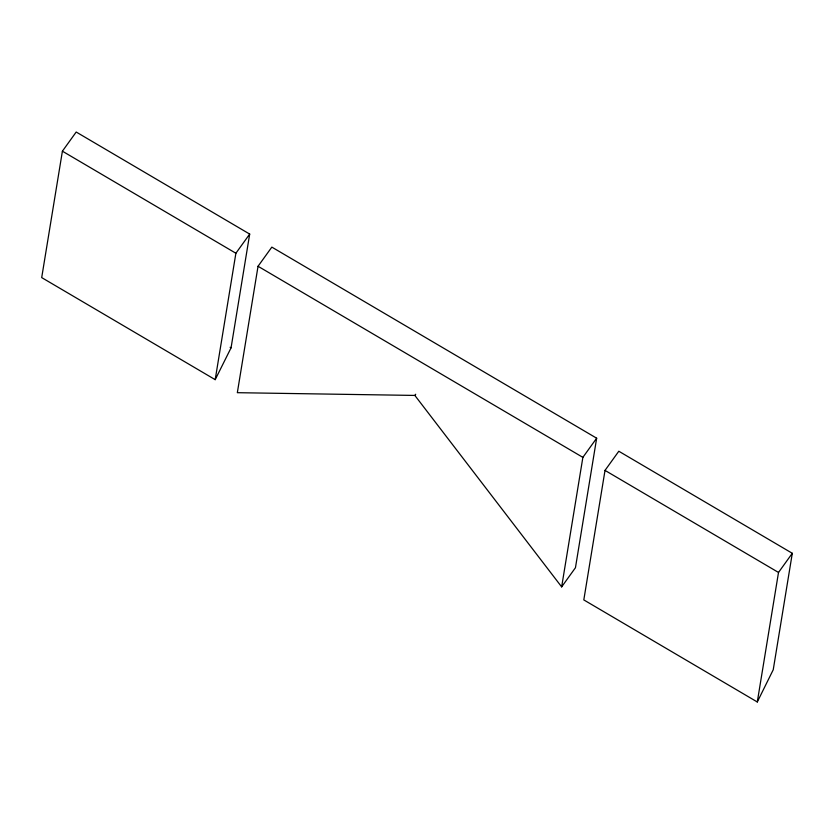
<?xml version="1.0" encoding="UTF-8"?>
<svg xmlns="http://www.w3.org/2000/svg" width="834" height="834" viewBox="0 0 834 834"><rect width="100%" height="100%" fill="white"/><g stroke="black" fill="none" stroke-linecap="round" stroke-linejoin="round"><path stroke-width="1.25" d="M62.404 151.183L41.7 277.597L215.193 379.658L231.06 347.841L249.689 234.083L76.196 132.022L62.404 151.183L235.886 253.244L215.193 379.658M258.04 266.275L237.336 392.689L414.852 395.431L561.657 586.886L575.45 567.725L596.664 438.204L271.832 247.114L258.04 266.275L582.872 457.366L561.657 586.886M605.015 470.397L583.81 599.917L757.293 701.978L773.233 669.754L792.3 553.296L618.807 451.236L605.015 470.397L778.508 572.458L757.293 701.978M235.886 253.244L249.689 234.083M414.852 395.431L415.718 394.242M582.872 457.366L596.664 438.204M778.508 572.458L792.3 553.296M230.132 347.298L231.06 347.841"/></g></svg>
